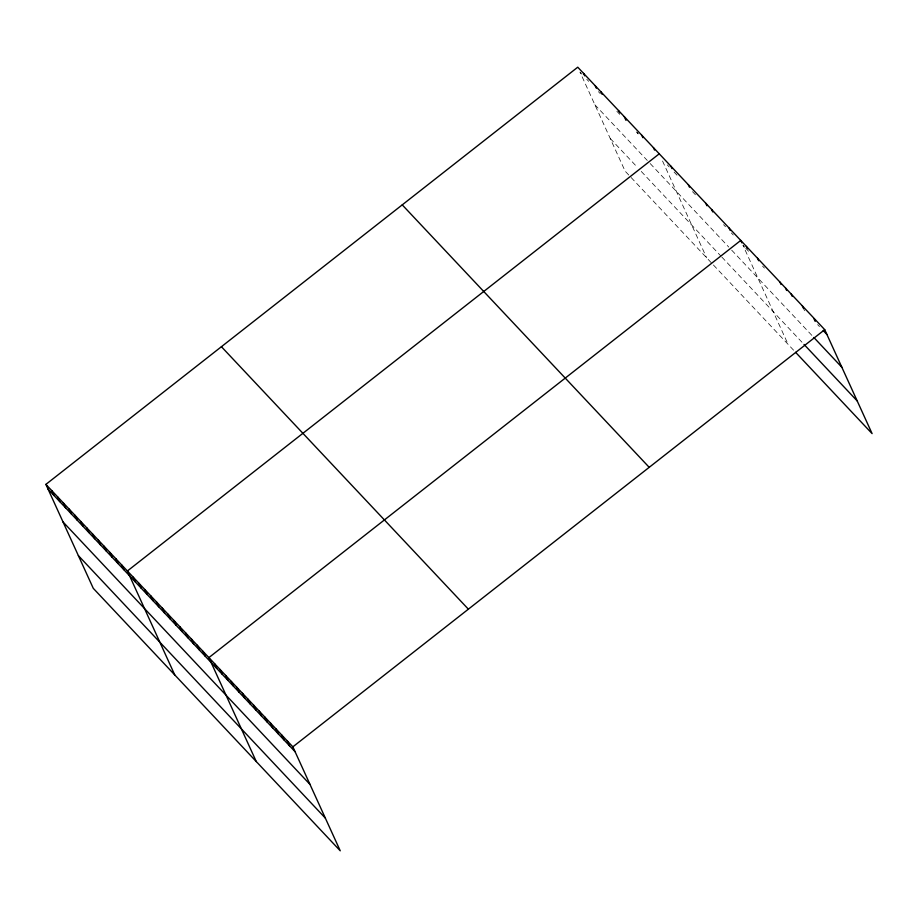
<?xml version="1.0" encoding="UTF-8"?>
<svg xmlns="http://www.w3.org/2000/svg" width="918" height="918" viewBox="0 0 918 918"><rect width="100%" height="100%" fill="white"/><g stroke="black" fill="none" stroke-linecap="round" stroke-linejoin="round"><path stroke-width="0.69" stroke-dasharray="4.59 3.44" d="M581.92 74.14L579.981 72.074L625.135 171.161L712.448 263.959M586.774 79.292L588.713 81.358M598.41 91.674L600.349 93.728M616.85 111.262L619.753 114.348M636.254 131.882L638.194 133.948L636.53 130.287M667.294 164.873L669.233 166.938M674.087 172.091L677.002 175.189M692.528 191.678L695.431 194.777M723.568 224.68L725.507 226.746M731.336 232.931L733.275 234.985M744.842 247.286L742.972 245.301L788.126 344.388M745.772 248.273L748.572 251.245M762.571 266.117L764.43 268.102M817.617 324.616L819.476 326.601M594.875 104.778L647.27 160.455M650.185 163.553L728.766 247.068M731.68 250.155L812.923 336.493M610.229 138.469L637.402 167.34M641.28 171.459L720.837 256.007M721.812 257.04L803.089 343.412M713.424 264.992L793.726 350.332M803.445 308.299L804.547 310.743M662.544 161.029L706.63 257.774"/><path stroke-width="1.38" d="M45.9 484.383L292.865 746.839L340.245 850.802L93.28 588.335L45.9 484.383L577.755 67.198L824.72 329.665L872.1 433.617L795.596 352.317M659.25 153.811L127.395 570.985L174.776 674.948M292.865 746.839L824.72 329.665M823.216 330.572L826.946 334.531M813.853 337.491L841.84 367.234M804.019 344.411L857.194 400.925M402.245 204.875L649.21 467.331M221.41 346.706L468.375 609.173M48.126 489.248L295.091 751.716M63.021 521.952L309.986 784.408M78.374 555.642L325.339 818.099M814.082 318.982L815.195 321.415M802.332 305.866L803.445 308.299M791.132 293.967L792.245 296.399M785.533 288.022L786.646 290.455M779.933 282.067L781.046 284.511M757.545 258.268L758.658 260.712M746.345 246.368L747.459 248.812M741.859 242.857L740.757 240.424L208.902 657.598L256.271 761.561M729.11 228.054L730.223 230.487M711.645 209.488L712.758 211.932M705.827 203.303L706.94 205.747M688.362 184.748L689.475 187.18M670.897 166.181L672.01 168.625M653.432 147.626L654.545 150.07M641.785 135.256L642.898 137.689M624.32 116.689L625.996 120.35M618.502 110.504L619.616 112.948M601.038 91.949L602.151 94.382M595.22 85.764L596.333 88.197M583.573 73.394L584.686 75.827M287.265 740.883L289.491 745.76M281.665 734.939L283.892 739.816M276.077 728.984L278.292 733.861M270.477 723.04L272.692 727.917M264.877 717.096L267.104 721.961M259.278 711.14L261.504 716.017M253.678 705.196L255.904 710.073M248.078 699.241L250.304 704.117M242.49 693.297L244.704 698.173M236.89 687.341L239.105 692.218M231.29 681.397L233.516 686.274M225.69 675.441L227.916 680.318M220.091 669.497L222.317 674.374M214.491 663.553L216.717 668.419M203.073 651.413L205.299 656.29M197.255 645.228L199.481 650.105M191.437 639.043L193.652 643.92M185.608 632.858L187.834 637.735M179.79 626.673L182.016 631.538M173.972 620.476L176.187 625.353M168.143 614.291L170.369 619.168M162.325 608.106L164.552 612.983M156.508 601.921L158.722 606.798M150.69 595.736L152.904 600.613M144.86 589.551L147.087 594.428M139.043 583.366L141.269 588.243M133.225 577.17L135.439 582.046M121.578 564.799L123.804 569.676M115.76 558.614L117.974 563.491M109.93 552.429L112.157 557.306M104.113 546.244L106.339 551.121M98.295 540.059L100.51 544.936M92.466 533.874L94.692 538.74M86.648 527.678L88.874 532.555M80.83 521.493L83.045 526.37M75.012 515.308L77.227 520.185M69.183 509.123L71.409 514M63.365 502.938L65.591 507.815M57.547 496.753L59.762 501.63M51.718 490.568L53.944 495.445"/></g></svg>
